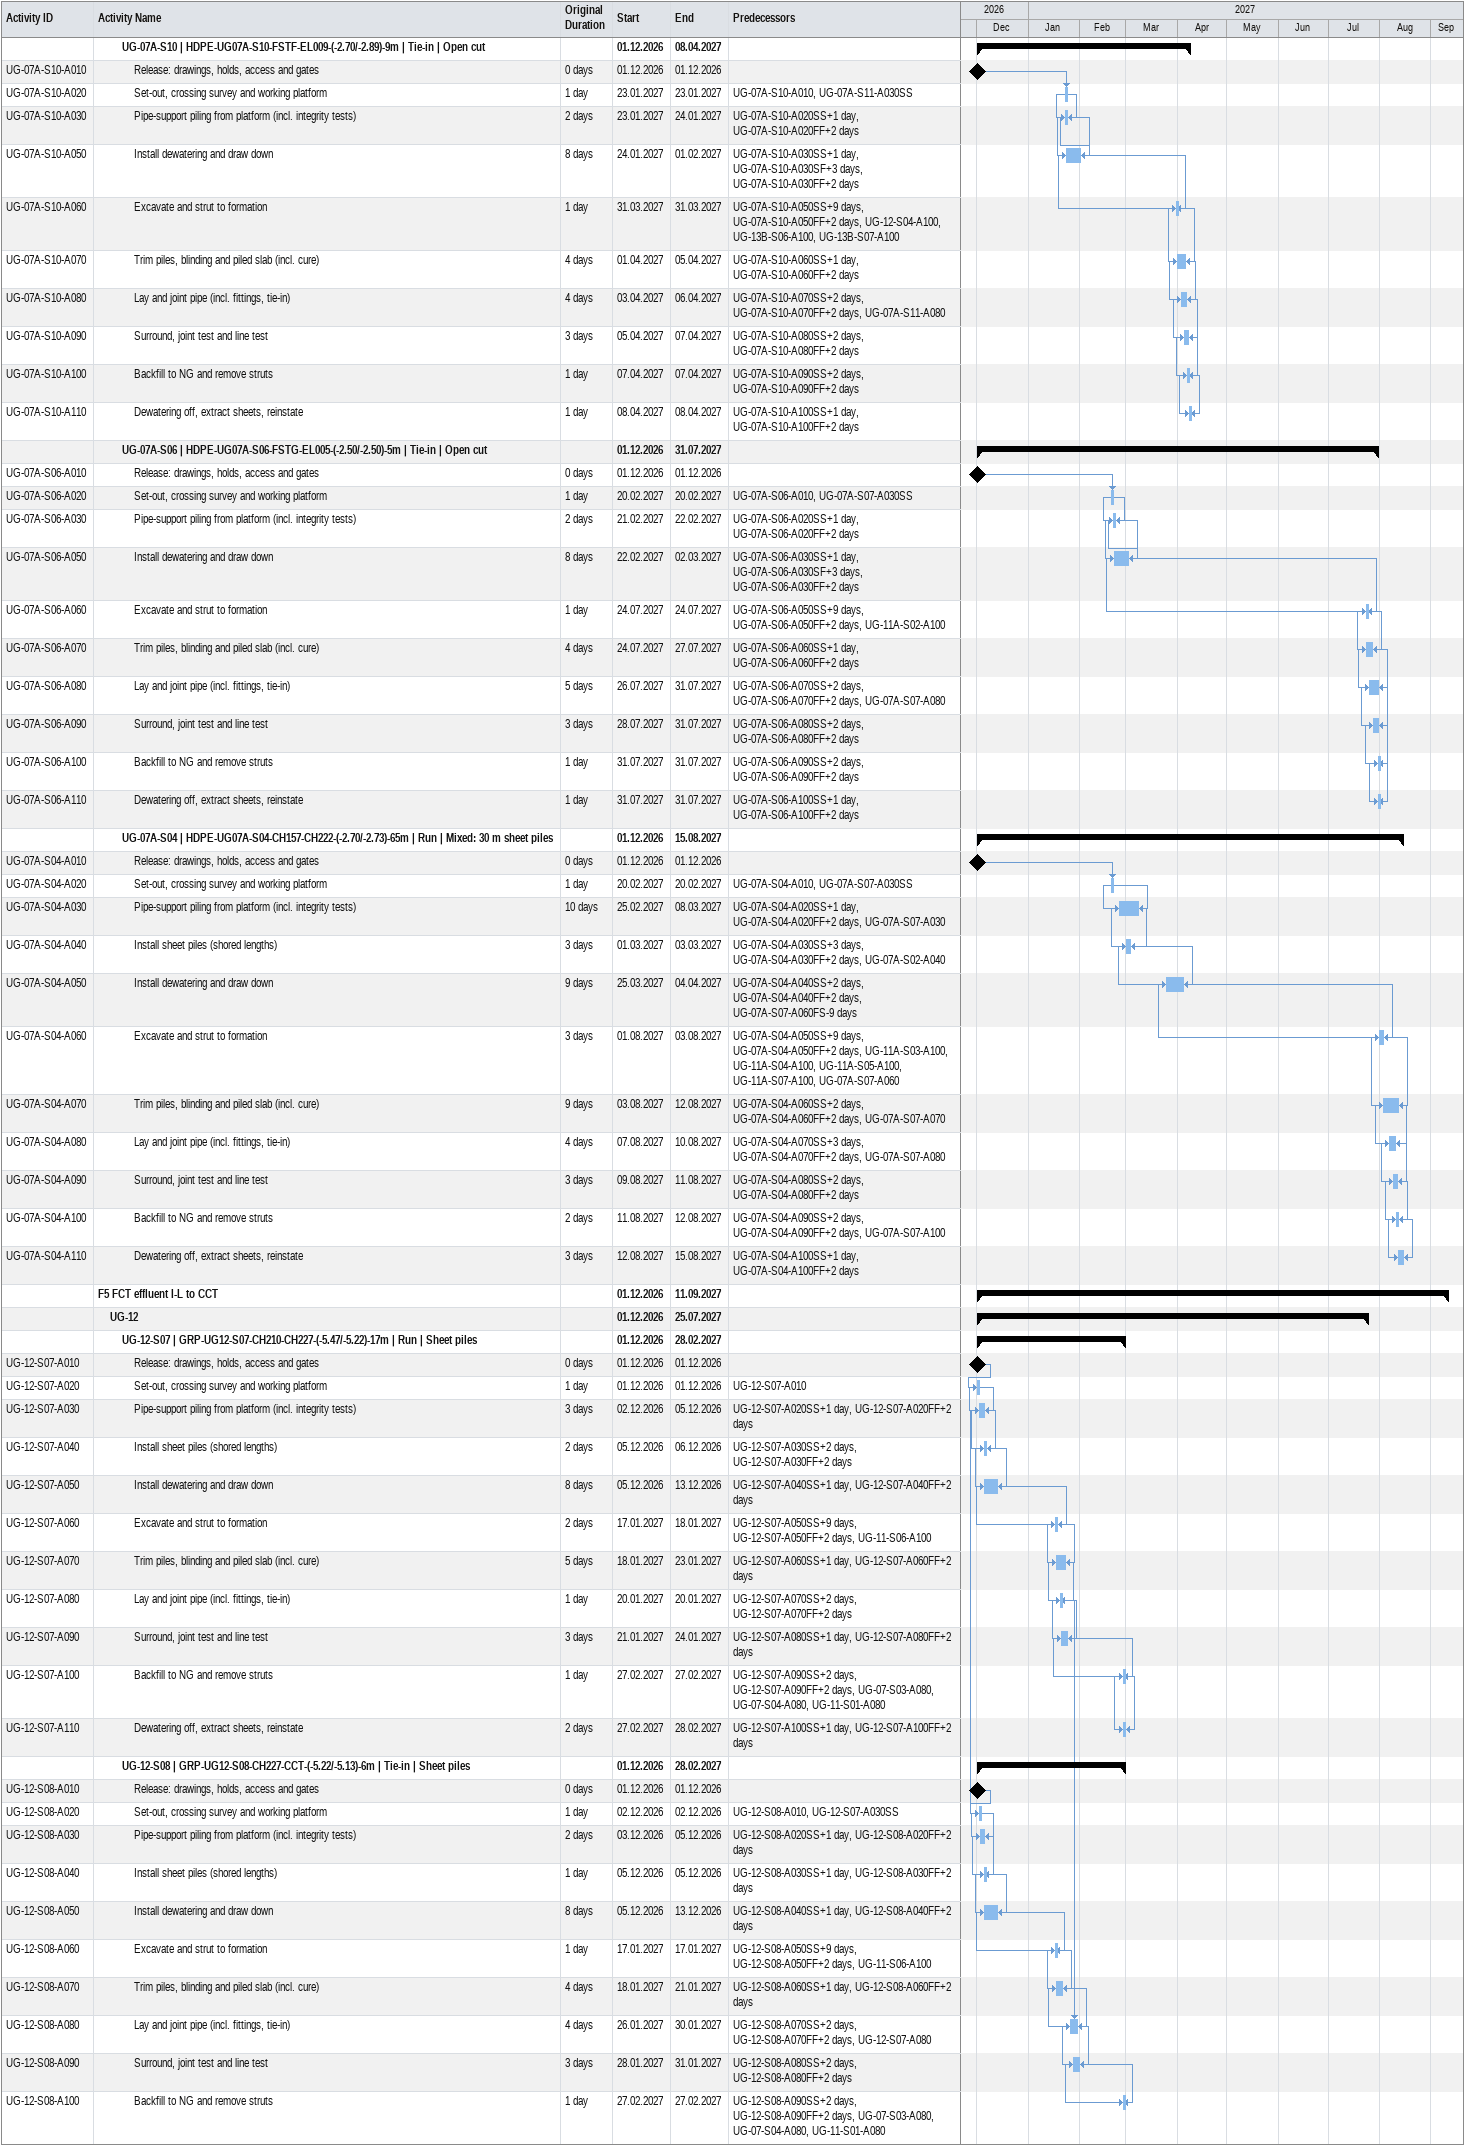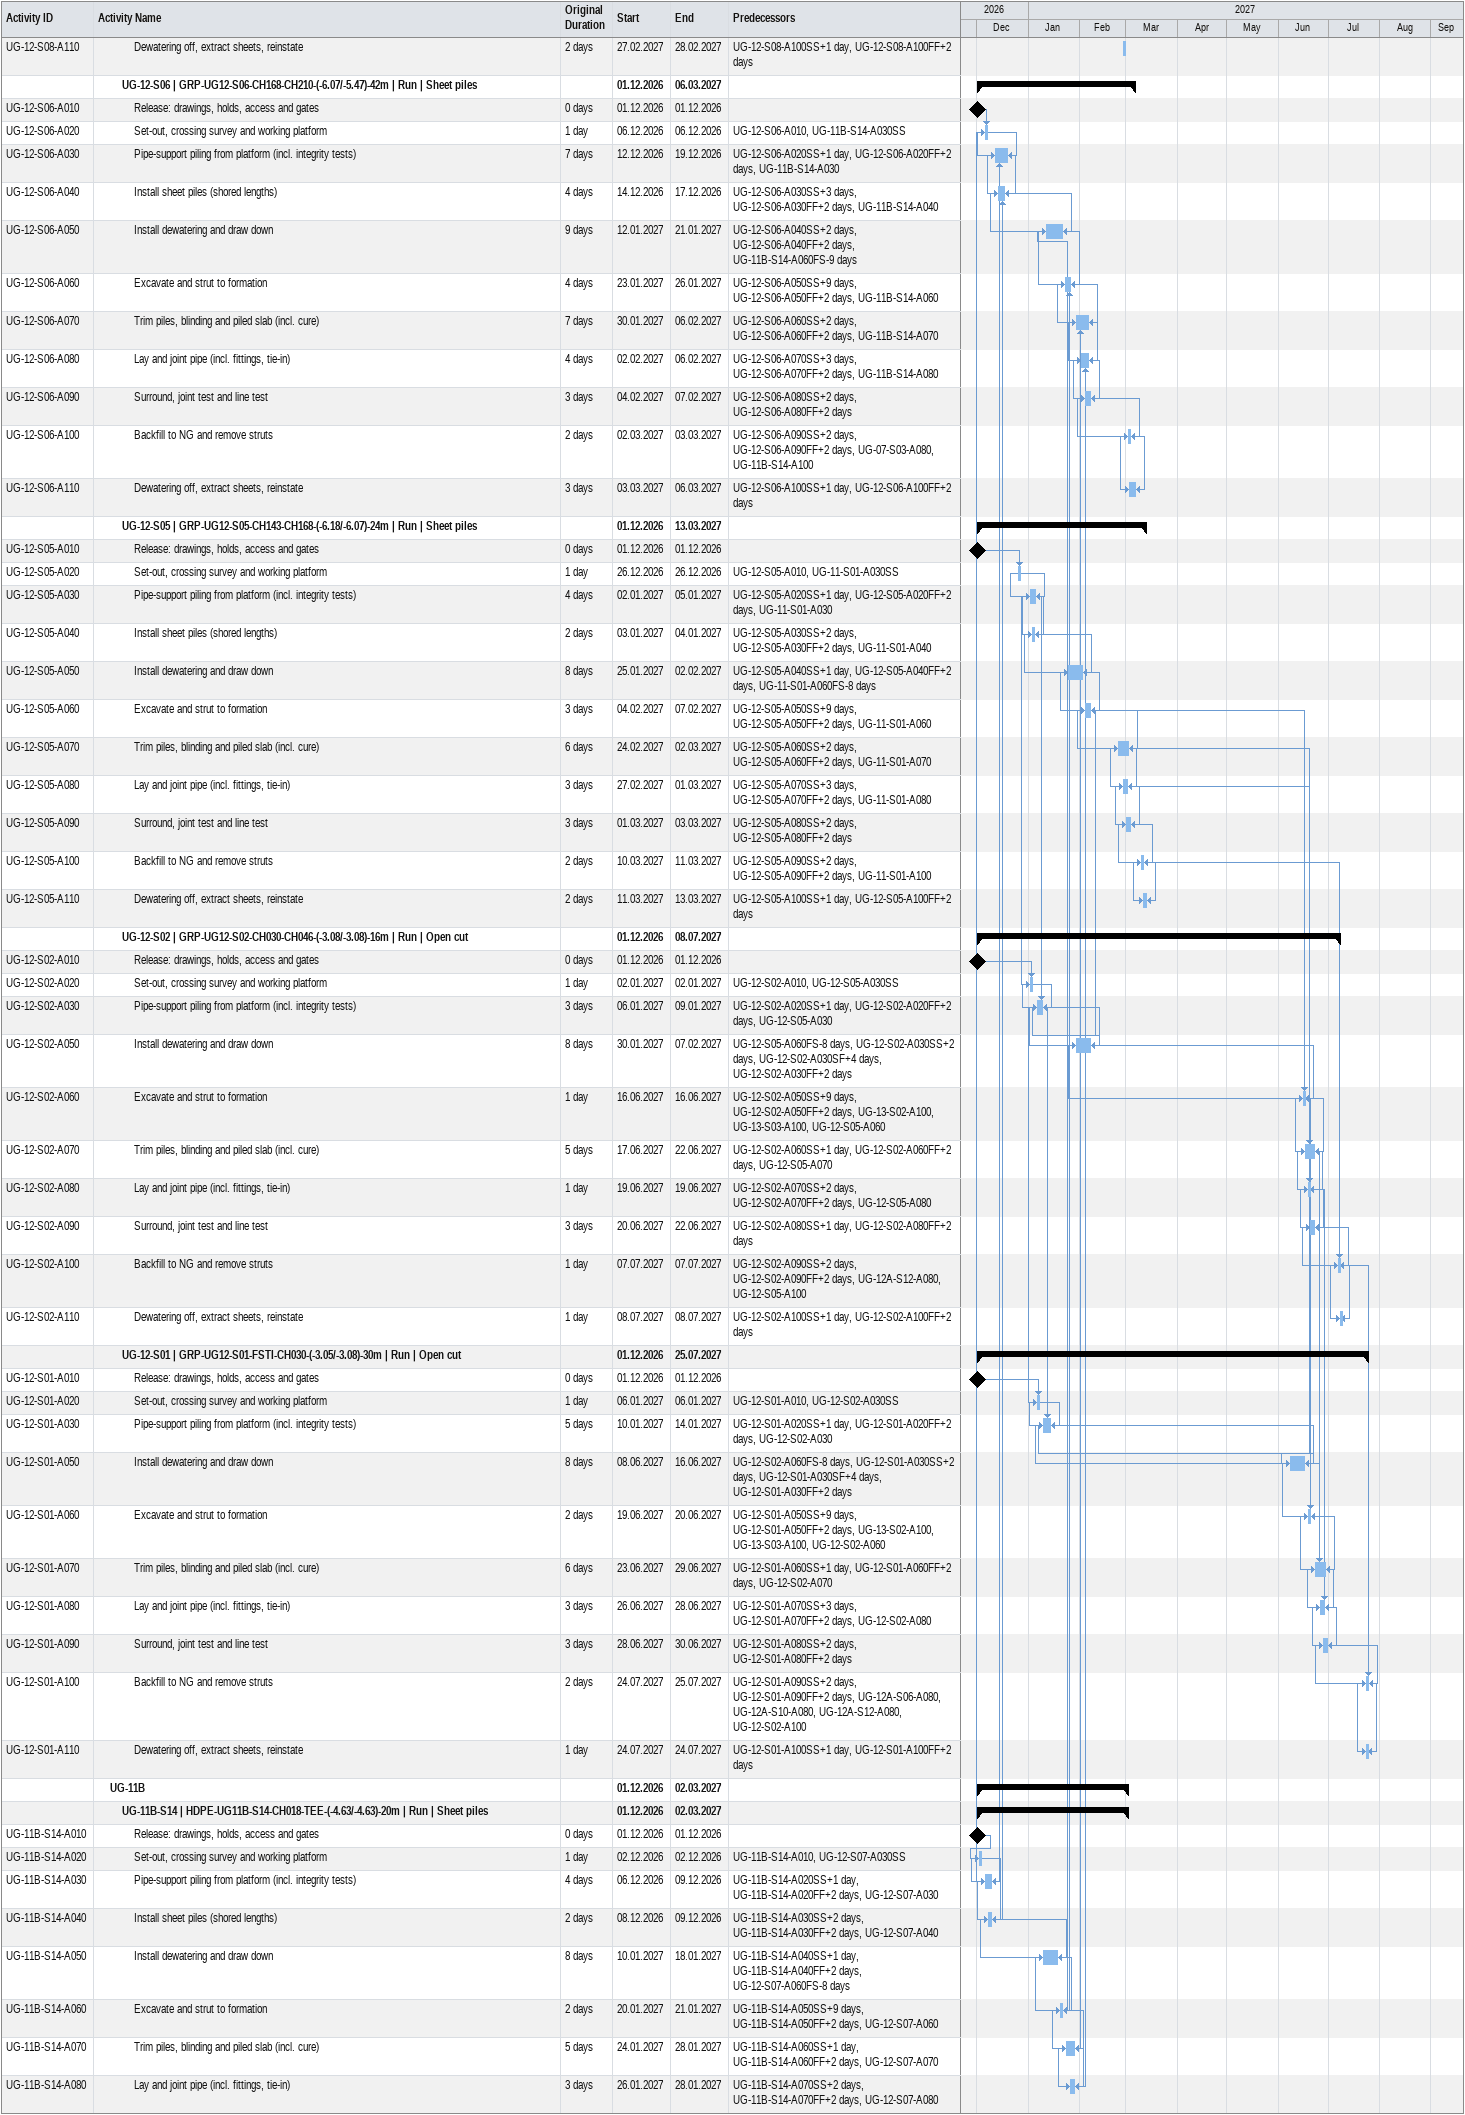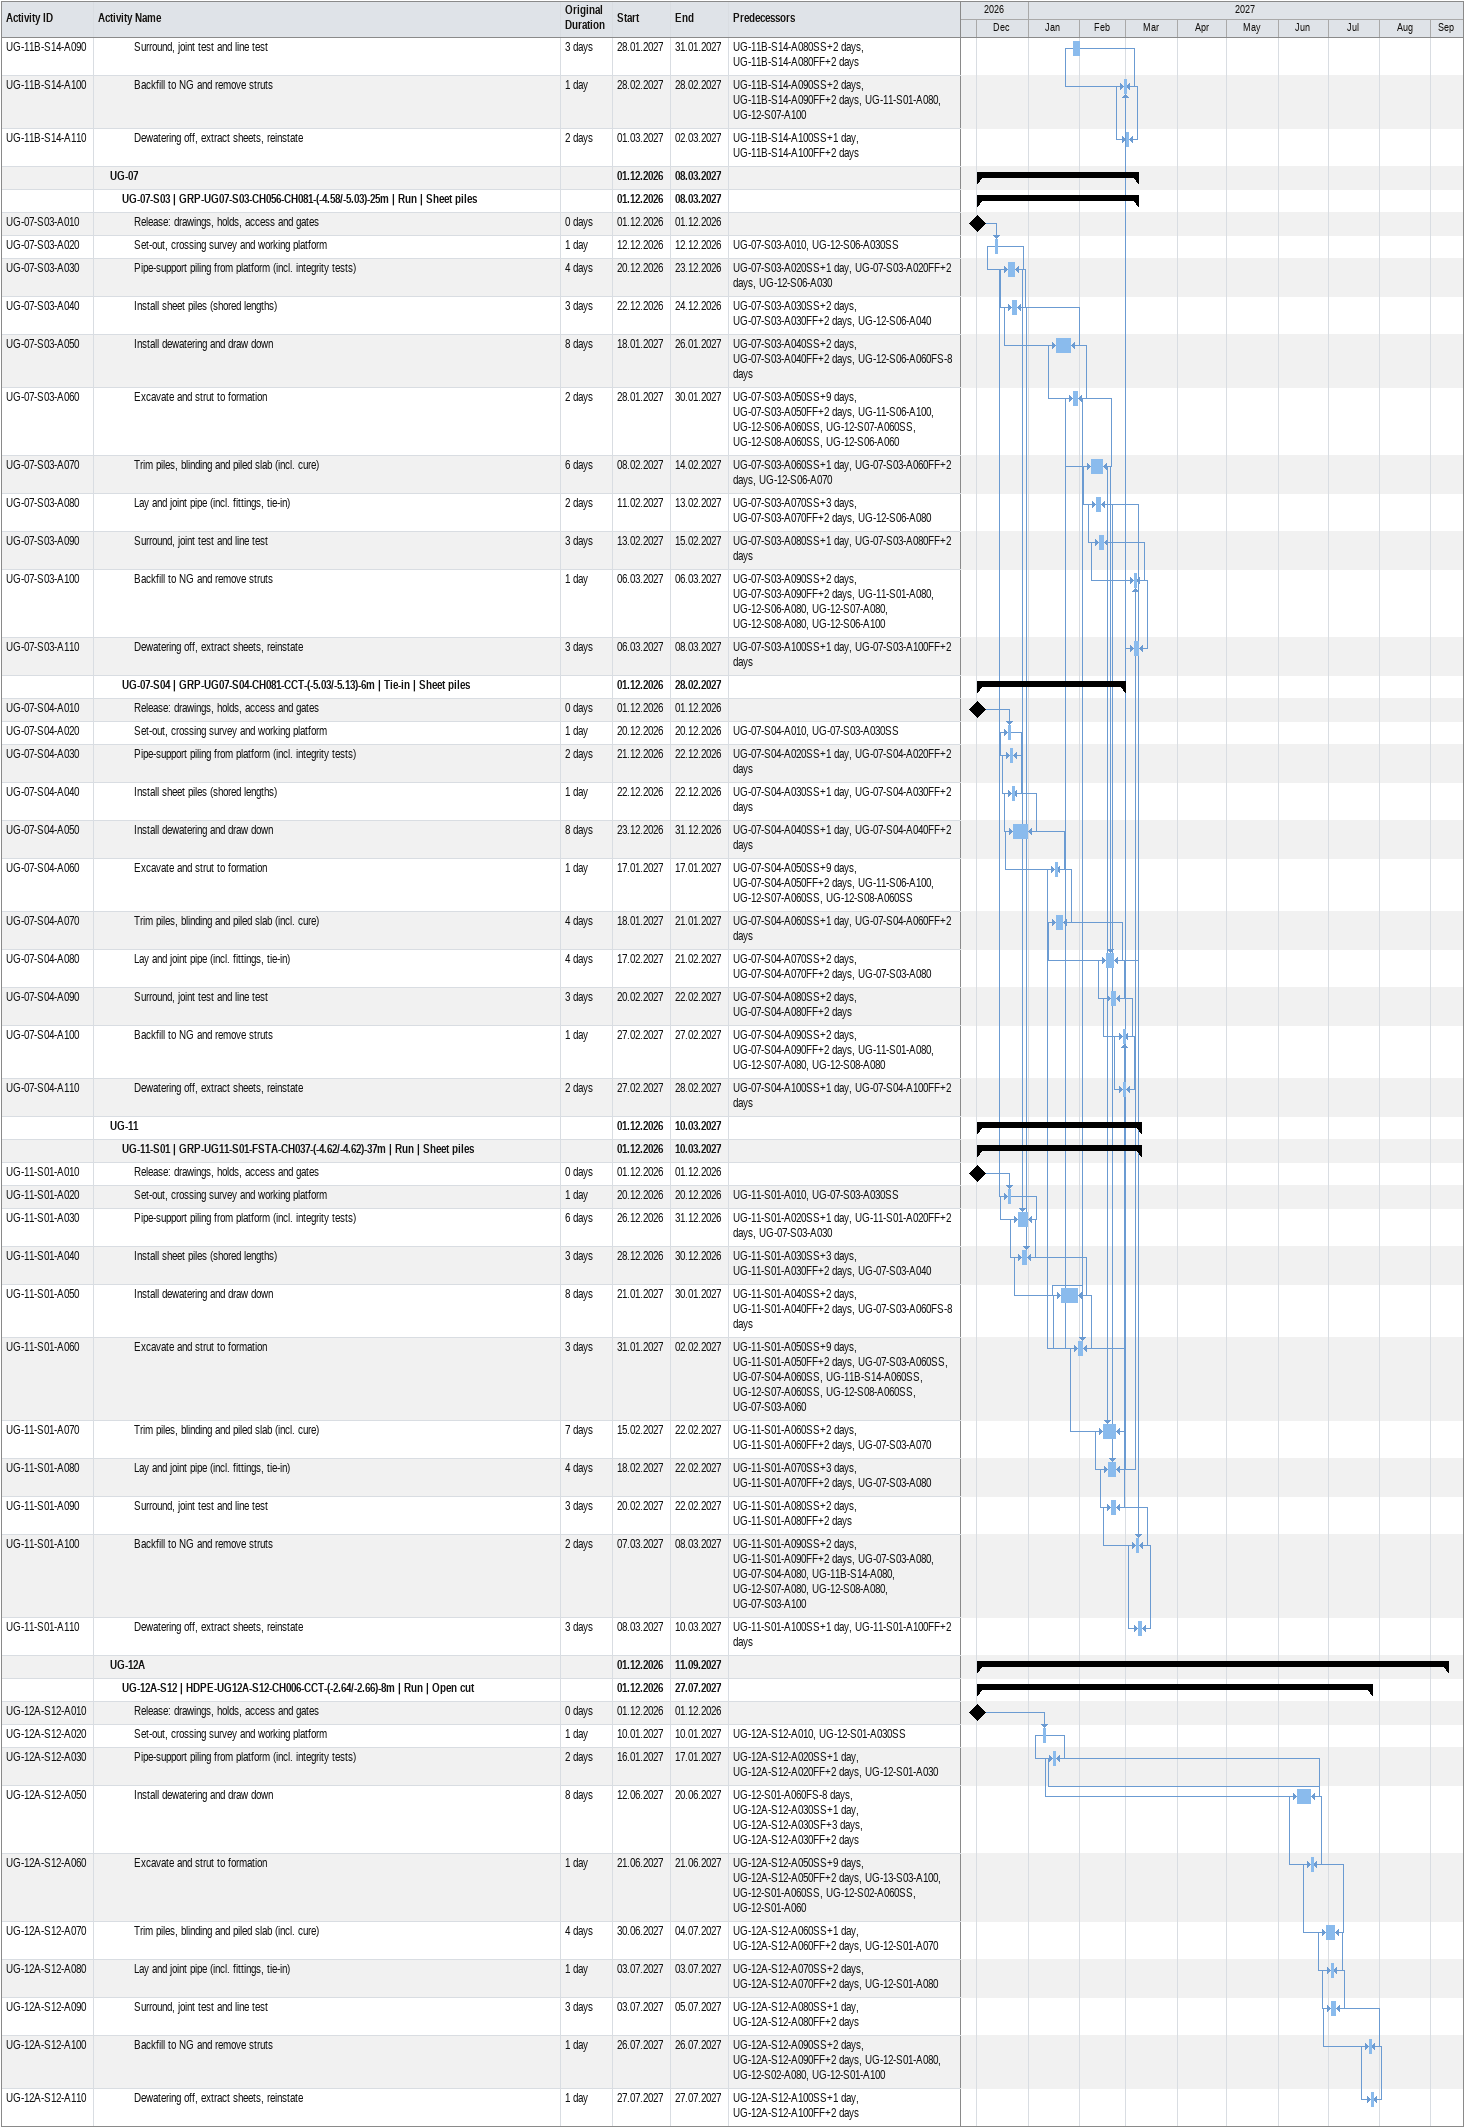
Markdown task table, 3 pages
| ID | Level | Task | Original duration | Start | Finish | Predecessors |
|---|---|---|---|---|---|---|
|  | 3 | **UG-07A-S10 \| HDPE-UG07A-S10-FSTF-EL009-(-2.70/-2.89)-9m \| Tie-in \| Open cut** |  | 2026-12-01 | 2027-04-08 |  |
| UG-07A-S10-A010 | 4 | Release: drawings, holds, access and gates | 0d | 2026-12-01 | 2026-12-01 |  |
| UG-07A-S10-A020 | 4 | Set-out, crossing survey and working platform | 1d | 2027-01-23 | 2027-01-23 | UG-07A-S10-A010, UG-07A-S11-A030SS |
| UG-07A-S10-A030 | 4 | Pipe-support piling from platform (incl. integrity tests) | 2d | 2027-01-23 | 2027-01-24 | UG-07A-S10-A020SS+1d, UG-07A-S10-A020FF+2d |
| UG-07A-S10-A050 | 4 | Install dewatering and draw down | 8d | 2027-01-24 | 2027-02-01 | UG-07A-S10-A030SS+1d, UG-07A-S10-A030SF+3d, UG-07A-S10-A030FF+2d |
| UG-07A-S10-A060 | 4 | Excavate and strut to formation | 1d | 2027-03-31 | 2027-03-31 | UG-07A-S10-A050SS+9d, UG-07A-S10-A050FF+2d, UG-12-S04-A100, UG-13B-S06-A100, UG-13B-S07-A100 |
| UG-07A-S10-A070 | 4 | Trim piles, blinding and piled slab (incl. cure) | 4d | 2027-04-01 | 2027-04-05 | UG-07A-S10-A060SS+1d, UG-07A-S10-A060FF+2d |
| UG-07A-S10-A080 | 4 | Lay and joint pipe (incl. fittings, tie-in) | 4d | 2027-04-03 | 2027-04-06 | UG-07A-S10-A070SS+2d, UG-07A-S10-A070FF+2d, UG-07A-S11-A080 |
| UG-07A-S10-A090 | 4 | Surround, joint test and line test | 3d | 2027-04-05 | 2027-04-07 | UG-07A-S10-A080SS+2d, UG-07A-S10-A080FF+2d |
| UG-07A-S10-A100 | 4 | Backfill to NG and remove struts | 1d | 2027-04-07 | 2027-04-07 | UG-07A-S10-A090SS+2d, UG-07A-S10-A090FF+2d |
| UG-07A-S10-A110 | 4 | Dewatering off, extract sheets, reinstate | 1d | 2027-04-08 | 2027-04-08 | UG-07A-S10-A100SS+1d, UG-07A-S10-A100FF+2d |
|  | 3 | **UG-07A-S06 \| HDPE-UG07A-S06-FSTG-EL005-(-2.50/-2.50)-5m \| Tie-in \| Open cut** |  | 2026-12-01 | 2027-07-31 |  |
| UG-07A-S06-A010 | 4 | Release: drawings, holds, access and gates | 0d | 2026-12-01 | 2026-12-01 |  |
| UG-07A-S06-A020 | 4 | Set-out, crossing survey and working platform | 1d | 2027-02-20 | 2027-02-20 | UG-07A-S06-A010, UG-07A-S07-A030SS |
| UG-07A-S06-A030 | 4 | Pipe-support piling from platform (incl. integrity tests) | 2d | 2027-02-21 | 2027-02-22 | UG-07A-S06-A020SS+1d, UG-07A-S06-A020FF+2d |
| UG-07A-S06-A050 | 4 | Install dewatering and draw down | 8d | 2027-02-22 | 2027-03-02 | UG-07A-S06-A030SS+1d, UG-07A-S06-A030SF+3d, UG-07A-S06-A030FF+2d |
| UG-07A-S06-A060 | 4 | Excavate and strut to formation | 1d | 2027-07-24 | 2027-07-24 | UG-07A-S06-A050SS+9d, UG-07A-S06-A050FF+2d, UG-11A-S02-A100 |
| UG-07A-S06-A070 | 4 | Trim piles, blinding and piled slab (incl. cure) | 4d | 2027-07-24 | 2027-07-27 | UG-07A-S06-A060SS+1d, UG-07A-S06-A060FF+2d |
| UG-07A-S06-A080 | 4 | Lay and joint pipe (incl. fittings, tie-in) | 5d | 2027-07-26 | 2027-07-31 | UG-07A-S06-A070SS+2d, UG-07A-S06-A070FF+2d, UG-07A-S07-A080 |
| UG-07A-S06-A090 | 4 | Surround, joint test and line test | 3d | 2027-07-28 | 2027-07-31 | UG-07A-S06-A080SS+2d, UG-07A-S06-A080FF+2d |
| UG-07A-S06-A100 | 4 | Backfill to NG and remove struts | 1d | 2027-07-31 | 2027-07-31 | UG-07A-S06-A090SS+2d, UG-07A-S06-A090FF+2d |
| UG-07A-S06-A110 | 4 | Dewatering off, extract sheets, reinstate | 1d | 2027-07-31 | 2027-07-31 | UG-07A-S06-A100SS+1d, UG-07A-S06-A100FF+2d |
|  | 3 | **UG-07A-S04 \| HDPE-UG07A-S04-CH157-CH222-(-2.70/-2.73)-65m \| Run \| Mixed: 30 m sheet piles** |  | 2026-12-01 | 2027-08-15 |  |
| UG-07A-S04-A010 | 4 | Release: drawings, holds, access and gates | 0d | 2026-12-01 | 2026-12-01 |  |
| UG-07A-S04-A020 | 4 | Set-out, crossing survey and working platform | 1d | 2027-02-20 | 2027-02-20 | UG-07A-S04-A010, UG-07A-S07-A030SS |
| UG-07A-S04-A030 | 4 | Pipe-support piling from platform (incl. integrity tests) | 10d | 2027-02-25 | 2027-03-08 | UG-07A-S04-A020SS+1d, UG-07A-S04-A020FF+2d, UG-07A-S07-A030 |
| UG-07A-S04-A040 | 4 | Install sheet piles (shored lengths) | 3d | 2027-03-01 | 2027-03-03 | UG-07A-S04-A030SS+3d, UG-07A-S04-A030FF+2d, UG-07A-S02-A040 |
| UG-07A-S04-A050 | 4 | Install dewatering and draw down | 9d | 2027-03-25 | 2027-04-04 | UG-07A-S04-A040SS+2d, UG-07A-S04-A040FF+2d, UG-07A-S07-A060FS-9d |
| UG-07A-S04-A060 | 4 | Excavate and strut to formation | 3d | 2027-08-01 | 2027-08-03 | UG-07A-S04-A050SS+9d, UG-07A-S04-A050FF+2d, UG-11A-S03-A100, UG-11A-S04-A100, UG-11A-S05-A100, UG-11A-S07-A100, UG-07A-S07-A060 |
| UG-07A-S04-A070 | 4 | Trim piles, blinding and piled slab (incl. cure) | 9d | 2027-08-03 | 2027-08-12 | UG-07A-S04-A060SS+2d, UG-07A-S04-A060FF+2d, UG-07A-S07-A070 |
| UG-07A-S04-A080 | 4 | Lay and joint pipe (incl. fittings, tie-in) | 4d | 2027-08-07 | 2027-08-10 | UG-07A-S04-A070SS+3d, UG-07A-S04-A070FF+2d, UG-07A-S07-A080 |
| UG-07A-S04-A090 | 4 | Surround, joint test and line test | 3d | 2027-08-09 | 2027-08-11 | UG-07A-S04-A080SS+2d, UG-07A-S04-A080FF+2d |
| UG-07A-S04-A100 | 4 | Backfill to NG and remove struts | 2d | 2027-08-11 | 2027-08-12 | UG-07A-S04-A090SS+2d, UG-07A-S04-A090FF+2d, UG-07A-S07-A100 |
| UG-07A-S04-A110 | 4 | Dewatering off, extract sheets, reinstate | 3d | 2027-08-12 | 2027-08-15 | UG-07A-S04-A100SS+1d, UG-07A-S04-A100FF+2d |
|  | 1 | **F5 FCT effluent I-L to CCT** |  | 2026-12-01 | 2027-09-11 |  |
|  | 2 | **UG-12** |  | 2026-12-01 | 2027-07-25 |  |
|  | 3 | **UG-12-S07 \| GRP-UG12-S07-CH210-CH227-(-5.47/-5.22)-17m \| Run \| Sheet piles** |  | 2026-12-01 | 2027-02-28 |  |
| UG-12-S07-A010 | 4 | Release: drawings, holds, access and gates | 0d | 2026-12-01 | 2026-12-01 |  |
| UG-12-S07-A020 | 4 | Set-out, crossing survey and working platform | 1d | 2026-12-01 | 2026-12-01 | UG-12-S07-A010 |
| UG-12-S07-A030 | 4 | Pipe-support piling from platform (incl. integrity tests) | 3d | 2026-12-02 | 2026-12-05 | UG-12-S07-A020SS+1d, UG-12-S07-A020FF+2d |
| UG-12-S07-A040 | 4 | Install sheet piles (shored lengths) | 2d | 2026-12-05 | 2026-12-06 | UG-12-S07-A030SS+2d, UG-12-S07-A030FF+2d |
| UG-12-S07-A050 | 4 | Install dewatering and draw down | 8d | 2026-12-05 | 2026-12-13 | UG-12-S07-A040SS+1d, UG-12-S07-A040FF+2d |
| UG-12-S07-A060 | 4 | Excavate and strut to formation | 2d | 2027-01-17 | 2027-01-18 | UG-12-S07-A050SS+9d, UG-12-S07-A050FF+2d, UG-11-S06-A100 |
| UG-12-S07-A070 | 4 | Trim piles, blinding and piled slab (incl. cure) | 5d | 2027-01-18 | 2027-01-23 | UG-12-S07-A060SS+1d, UG-12-S07-A060FF+2d |
| UG-12-S07-A080 | 4 | Lay and joint pipe (incl. fittings, tie-in) | 1d | 2027-01-20 | 2027-01-20 | UG-12-S07-A070SS+2d, UG-12-S07-A070FF+2d |
| UG-12-S07-A090 | 4 | Surround, joint test and line test | 3d | 2027-01-21 | 2027-01-24 | UG-12-S07-A080SS+1d, UG-12-S07-A080FF+2d |
| UG-12-S07-A100 | 4 | Backfill to NG and remove struts | 1d | 2027-02-27 | 2027-02-27 | UG-12-S07-A090SS+2d, UG-12-S07-A090FF+2d, UG-07-S03-A080, UG-07-S04-A080, UG-11-S01-A080 |
| UG-12-S07-A110 | 4 | Dewatering off, extract sheets, reinstate | 2d | 2027-02-27 | 2027-02-28 | UG-12-S07-A100SS+1d, UG-12-S07-A100FF+2d |
|  | 3 | **UG-12-S08 \| GRP-UG12-S08-CH227-CCT-(-5.22/-5.13)-6m \| Tie-in \| Sheet piles** |  | 2026-12-01 | 2027-02-28 |  |
| UG-12-S08-A010 | 4 | Release: drawings, holds, access and gates | 0d | 2026-12-01 | 2026-12-01 |  |
| UG-12-S08-A020 | 4 | Set-out, crossing survey and working platform | 1d | 2026-12-02 | 2026-12-02 | UG-12-S08-A010, UG-12-S07-A030SS |
| UG-12-S08-A030 | 4 | Pipe-support piling from platform (incl. integrity tests) | 2d | 2026-12-03 | 2026-12-05 | UG-12-S08-A020SS+1d, UG-12-S08-A020FF+2d |
| UG-12-S08-A040 | 4 | Install sheet piles (shored lengths) | 1d | 2026-12-05 | 2026-12-05 | UG-12-S08-A030SS+1d, UG-12-S08-A030FF+2d |
| UG-12-S08-A050 | 4 | Install dewatering and draw down | 8d | 2026-12-05 | 2026-12-13 | UG-12-S08-A040SS+1d, UG-12-S08-A040FF+2d |
| UG-12-S08-A060 | 4 | Excavate and strut to formation | 1d | 2027-01-17 | 2027-01-17 | UG-12-S08-A050SS+9d, UG-12-S08-A050FF+2d, UG-11-S06-A100 |
| UG-12-S08-A070 | 4 | Trim piles, blinding and piled slab (incl. cure) | 4d | 2027-01-18 | 2027-01-21 | UG-12-S08-A060SS+1d, UG-12-S08-A060FF+2d |
| UG-12-S08-A080 | 4 | Lay and joint pipe (incl. fittings, tie-in) | 4d | 2027-01-26 | 2027-01-30 | UG-12-S08-A070SS+2d, UG-12-S08-A070FF+2d, UG-12-S07-A080 |
| UG-12-S08-A090 | 4 | Surround, joint test and line test | 3d | 2027-01-28 | 2027-01-31 | UG-12-S08-A080SS+2d, UG-12-S08-A080FF+2d |
| UG-12-S08-A100 | 4 | Backfill to NG and remove struts | 1d | 2027-02-27 | 2027-02-27 | UG-12-S08-A090SS+2d, UG-12-S08-A090FF+2d, UG-07-S03-A080, UG-07-S04-A080, UG-11-S01-A080 |
| UG-12-S08-A110 | 4 | Dewatering off, extract sheets, reinstate | 2d | 2027-02-27 | 2027-02-28 | UG-12-S08-A100SS+1d, UG-12-S08-A100FF+2d |
|  | 3 | **UG-12-S06 \| GRP-UG12-S06-CH168-CH210-(-6.07/-5.47)-42m \| Run \| Sheet piles** |  | 2026-12-01 | 2027-03-06 |  |
| UG-12-S06-A010 | 4 | Release: drawings, holds, access and gates | 0d | 2026-12-01 | 2026-12-01 |  |
| UG-12-S06-A020 | 4 | Set-out, crossing survey and working platform | 1d | 2026-12-06 | 2026-12-06 | UG-12-S06-A010, UG-11B-S14-A030SS |
| UG-12-S06-A030 | 4 | Pipe-support piling from platform (incl. integrity tests) | 7d | 2026-12-12 | 2026-12-19 | UG-12-S06-A020SS+1d, UG-12-S06-A020FF+2d, UG-11B-S14-A030 |
| UG-12-S06-A040 | 4 | Install sheet piles (shored lengths) | 4d | 2026-12-14 | 2026-12-17 | UG-12-S06-A030SS+3d, UG-12-S06-A030FF+2d, UG-11B-S14-A040 |
| UG-12-S06-A050 | 4 | Install dewatering and draw down | 9d | 2027-01-12 | 2027-01-21 | UG-12-S06-A040SS+2d, UG-12-S06-A040FF+2d, UG-11B-S14-A060FS-9d |
| UG-12-S06-A060 | 4 | Excavate and strut to formation | 4d | 2027-01-23 | 2027-01-26 | UG-12-S06-A050SS+9d, UG-12-S06-A050FF+2d, UG-11B-S14-A060 |
| UG-12-S06-A070 | 4 | Trim piles, blinding and piled slab (incl. cure) | 7d | 2027-01-30 | 2027-02-06 | UG-12-S06-A060SS+2d, UG-12-S06-A060FF+2d, UG-11B-S14-A070 |
| UG-12-S06-A080 | 4 | Lay and joint pipe (incl. fittings, tie-in) | 4d | 2027-02-02 | 2027-02-06 | UG-12-S06-A070SS+3d, UG-12-S06-A070FF+2d, UG-11B-S14-A080 |
| UG-12-S06-A090 | 4 | Surround, joint test and line test | 3d | 2027-02-04 | 2027-02-07 | UG-12-S06-A080SS+2d, UG-12-S06-A080FF+2d |
| UG-12-S06-A100 | 4 | Backfill to NG and remove struts | 2d | 2027-03-02 | 2027-03-03 | UG-12-S06-A090SS+2d, UG-12-S06-A090FF+2d, UG-07-S03-A080, UG-11B-S14-A100 |
| UG-12-S06-A110 | 4 | Dewatering off, extract sheets, reinstate | 3d | 2027-03-03 | 2027-03-06 | UG-12-S06-A100SS+1d, UG-12-S06-A100FF+2d |
|  | 3 | **UG-12-S05 \| GRP-UG12-S05-CH143-CH168-(-6.18/-6.07)-24m \| Run \| Sheet piles** |  | 2026-12-01 | 2027-03-13 |  |
| UG-12-S05-A010 | 4 | Release: drawings, holds, access and gates | 0d | 2026-12-01 | 2026-12-01 |  |
| UG-12-S05-A020 | 4 | Set-out, crossing survey and working platform | 1d | 2026-12-26 | 2026-12-26 | UG-12-S05-A010, UG-11-S01-A030SS |
| UG-12-S05-A030 | 4 | Pipe-support piling from platform (incl. integrity tests) | 4d | 2027-01-02 | 2027-01-05 | UG-12-S05-A020SS+1d, UG-12-S05-A020FF+2d, UG-11-S01-A030 |
| UG-12-S05-A040 | 4 | Install sheet piles (shored lengths) | 2d | 2027-01-03 | 2027-01-04 | UG-12-S05-A030SS+2d, UG-12-S05-A030FF+2d, UG-11-S01-A040 |
| UG-12-S05-A050 | 4 | Install dewatering and draw down | 8d | 2027-01-25 | 2027-02-02 | UG-12-S05-A040SS+1d, UG-12-S05-A040FF+2d, UG-11-S01-A060FS-8d |
| UG-12-S05-A060 | 4 | Excavate and strut to formation | 3d | 2027-02-04 | 2027-02-07 | UG-12-S05-A050SS+9d, UG-12-S05-A050FF+2d, UG-11-S01-A060 |
| UG-12-S05-A070 | 4 | Trim piles, blinding and piled slab (incl. cure) | 6d | 2027-02-24 | 2027-03-02 | UG-12-S05-A060SS+2d, UG-12-S05-A060FF+2d, UG-11-S01-A070 |
| UG-12-S05-A080 | 4 | Lay and joint pipe (incl. fittings, tie-in) | 3d | 2027-02-27 | 2027-03-01 | UG-12-S05-A070SS+3d, UG-12-S05-A070FF+2d, UG-11-S01-A080 |
| UG-12-S05-A090 | 4 | Surround, joint test and line test | 3d | 2027-03-01 | 2027-03-03 | UG-12-S05-A080SS+2d, UG-12-S05-A080FF+2d |
| UG-12-S05-A100 | 4 | Backfill to NG and remove struts | 2d | 2027-03-10 | 2027-03-11 | UG-12-S05-A090SS+2d, UG-12-S05-A090FF+2d, UG-11-S01-A100 |
| UG-12-S05-A110 | 4 | Dewatering off, extract sheets, reinstate | 2d | 2027-03-11 | 2027-03-13 | UG-12-S05-A100SS+1d, UG-12-S05-A100FF+2d |
|  | 3 | **UG-12-S02 \| GRP-UG12-S02-CH030-CH046-(-3.08/-3.08)-16m \| Run \| Open cut** |  | 2026-12-01 | 2027-07-08 |  |
| UG-12-S02-A010 | 4 | Release: drawings, holds, access and gates | 0d | 2026-12-01 | 2026-12-01 |  |
| UG-12-S02-A020 | 4 | Set-out, crossing survey and working platform | 1d | 2027-01-02 | 2027-01-02 | UG-12-S02-A010, UG-12-S05-A030SS |
| UG-12-S02-A030 | 4 | Pipe-support piling from platform (incl. integrity tests) | 3d | 2027-01-06 | 2027-01-09 | UG-12-S02-A020SS+1d, UG-12-S02-A020FF+2d, UG-12-S05-A030 |
| UG-12-S02-A050 | 4 | Install dewatering and draw down | 8d | 2027-01-30 | 2027-02-07 | UG-12-S05-A060FS-8d, UG-12-S02-A030SS+2d, UG-12-S02-A030SF+4d, UG-12-S02-A030FF+2d |
| UG-12-S02-A060 | 4 | Excavate and strut to formation | 1d | 2027-06-16 | 2027-06-16 | UG-12-S02-A050SS+9d, UG-12-S02-A050FF+2d, UG-13-S02-A100, UG-13-S03-A100, UG-12-S05-A060 |
| UG-12-S02-A070 | 4 | Trim piles, blinding and piled slab (incl. cure) | 5d | 2027-06-17 | 2027-06-22 | UG-12-S02-A060SS+1d, UG-12-S02-A060FF+2d, UG-12-S05-A070 |
| UG-12-S02-A080 | 4 | Lay and joint pipe (incl. fittings, tie-in) | 1d | 2027-06-19 | 2027-06-19 | UG-12-S02-A070SS+2d, UG-12-S02-A070FF+2d, UG-12-S05-A080 |
| UG-12-S02-A090 | 4 | Surround, joint test and line test | 3d | 2027-06-20 | 2027-06-22 | UG-12-S02-A080SS+1d, UG-12-S02-A080FF+2d |
| UG-12-S02-A100 | 4 | Backfill to NG and remove struts | 1d | 2027-07-07 | 2027-07-07 | UG-12-S02-A090SS+2d, UG-12-S02-A090FF+2d, UG-12A-S12-A080, UG-12-S05-A100 |
| UG-12-S02-A110 | 4 | Dewatering off, extract sheets, reinstate | 1d | 2027-07-08 | 2027-07-08 | UG-12-S02-A100SS+1d, UG-12-S02-A100FF+2d |
|  | 3 | **UG-12-S01 \| GRP-UG12-S01-FSTI-CH030-(-3.05/-3.08)-30m \| Run \| Open cut** |  | 2026-12-01 | 2027-07-25 |  |
| UG-12-S01-A010 | 4 | Release: drawings, holds, access and gates | 0d | 2026-12-01 | 2026-12-01 |  |
| UG-12-S01-A020 | 4 | Set-out, crossing survey and working platform | 1d | 2027-01-06 | 2027-01-06 | UG-12-S01-A010, UG-12-S02-A030SS |
| UG-12-S01-A030 | 4 | Pipe-support piling from platform (incl. integrity tests) | 5d | 2027-01-10 | 2027-01-14 | UG-12-S01-A020SS+1d, UG-12-S01-A020FF+2d, UG-12-S02-A030 |
| UG-12-S01-A050 | 4 | Install dewatering and draw down | 8d | 2027-06-08 | 2027-06-16 | UG-12-S02-A060FS-8d, UG-12-S01-A030SS+2d, UG-12-S01-A030SF+4d, UG-12-S01-A030FF+2d |
| UG-12-S01-A060 | 4 | Excavate and strut to formation | 2d | 2027-06-19 | 2027-06-20 | UG-12-S01-A050SS+9d, UG-12-S01-A050FF+2d, UG-13-S02-A100, UG-13-S03-A100, UG-12-S02-A060 |
| UG-12-S01-A070 | 4 | Trim piles, blinding and piled slab (incl. cure) | 6d | 2027-06-23 | 2027-06-29 | UG-12-S01-A060SS+1d, UG-12-S01-A060FF+2d, UG-12-S02-A070 |
| UG-12-S01-A080 | 4 | Lay and joint pipe (incl. fittings, tie-in) | 3d | 2027-06-26 | 2027-06-28 | UG-12-S01-A070SS+3d, UG-12-S01-A070FF+2d, UG-12-S02-A080 |
| UG-12-S01-A090 | 4 | Surround, joint test and line test | 3d | 2027-06-28 | 2027-06-30 | UG-12-S01-A080SS+2d, UG-12-S01-A080FF+2d |
| UG-12-S01-A100 | 4 | Backfill to NG and remove struts | 2d | 2027-07-24 | 2027-07-25 | UG-12-S01-A090SS+2d, UG-12-S01-A090FF+2d, UG-12A-S06-A080, UG-12A-S10-A080, UG-12A-S12-A080, UG-12-S02-A100 |
| UG-12-S01-A110 | 4 | Dewatering off, extract sheets, reinstate | 1d | 2027-07-24 | 2027-07-24 | UG-12-S01-A100SS+1d, UG-12-S01-A100FF+2d |
|  | 2 | **UG-11B** |  | 2026-12-01 | 2027-03-02 |  |
|  | 3 | **UG-11B-S14 \| HDPE-UG11B-S14-CH018-TEE-(-4.63/-4.63)-20m \| Run \| Sheet piles** |  | 2026-12-01 | 2027-03-02 |  |
| UG-11B-S14-A010 | 4 | Release: drawings, holds, access and gates | 0d | 2026-12-01 | 2026-12-01 |  |
| UG-11B-S14-A020 | 4 | Set-out, crossing survey and working platform | 1d | 2026-12-02 | 2026-12-02 | UG-11B-S14-A010, UG-12-S07-A030SS |
| UG-11B-S14-A030 | 4 | Pipe-support piling from platform (incl. integrity tests) | 4d | 2026-12-06 | 2026-12-09 | UG-11B-S14-A020SS+1d, UG-11B-S14-A020FF+2d, UG-12-S07-A030 |
| UG-11B-S14-A040 | 4 | Install sheet piles (shored lengths) | 2d | 2026-12-08 | 2026-12-09 | UG-11B-S14-A030SS+2d, UG-11B-S14-A030FF+2d, UG-12-S07-A040 |
| UG-11B-S14-A050 | 4 | Install dewatering and draw down | 8d | 2027-01-10 | 2027-01-18 | UG-11B-S14-A040SS+1d, UG-11B-S14-A040FF+2d, UG-12-S07-A060FS-8d |
| UG-11B-S14-A060 | 4 | Excavate and strut to formation | 2d | 2027-01-20 | 2027-01-21 | UG-11B-S14-A050SS+9d, UG-11B-S14-A050FF+2d, UG-12-S07-A060 |
| UG-11B-S14-A070 | 4 | Trim piles, blinding and piled slab (incl. cure) | 5d | 2027-01-24 | 2027-01-28 | UG-11B-S14-A060SS+1d, UG-11B-S14-A060FF+2d, UG-12-S07-A070 |
| UG-11B-S14-A080 | 4 | Lay and joint pipe (incl. fittings, tie-in) | 3d | 2027-01-26 | 2027-01-28 | UG-11B-S14-A070SS+2d, UG-11B-S14-A070FF+2d, UG-12-S07-A080 |
| UG-11B-S14-A090 | 4 | Surround, joint test and line test | 3d | 2027-01-28 | 2027-01-31 | UG-11B-S14-A080SS+2d, UG-11B-S14-A080FF+2d |
| UG-11B-S14-A100 | 4 | Backfill to NG and remove struts | 1d | 2027-02-28 | 2027-02-28 | UG-11B-S14-A090SS+2d, UG-11B-S14-A090FF+2d, UG-11-S01-A080, UG-12-S07-A100 |
| UG-11B-S14-A110 | 4 | Dewatering off, extract sheets, reinstate | 2d | 2027-03-01 | 2027-03-02 | UG-11B-S14-A100SS+1d, UG-11B-S14-A100FF+2d |
|  | 2 | **UG-07** |  | 2026-12-01 | 2027-03-08 |  |
|  | 3 | **UG-07-S03 \| GRP-UG07-S03-CH056-CH081-(-4.58/-5.03)-25m \| Run \| Sheet piles** |  | 2026-12-01 | 2027-03-08 |  |
| UG-07-S03-A010 | 4 | Release: drawings, holds, access and gates | 0d | 2026-12-01 | 2026-12-01 |  |
| UG-07-S03-A020 | 4 | Set-out, crossing survey and working platform | 1d | 2026-12-12 | 2026-12-12 | UG-07-S03-A010, UG-12-S06-A030SS |
| UG-07-S03-A030 | 4 | Pipe-support piling from platform (incl. integrity tests) | 4d | 2026-12-20 | 2026-12-23 | UG-07-S03-A020SS+1d, UG-07-S03-A020FF+2d, UG-12-S06-A030 |
| UG-07-S03-A040 | 4 | Install sheet piles (shored lengths) | 3d | 2026-12-22 | 2026-12-24 | UG-07-S03-A030SS+2d, UG-07-S03-A030FF+2d, UG-12-S06-A040 |
| UG-07-S03-A050 | 4 | Install dewatering and draw down | 8d | 2027-01-18 | 2027-01-26 | UG-07-S03-A040SS+2d, UG-07-S03-A040FF+2d, UG-12-S06-A060FS-8d |
| UG-07-S03-A060 | 4 | Excavate and strut to formation | 2d | 2027-01-28 | 2027-01-30 | UG-07-S03-A050SS+9d, UG-07-S03-A050FF+2d, UG-11-S06-A100, UG-12-S06-A060SS, UG-12-S07-A060SS, UG-12-S08-A060SS, UG-12-S06-A060 |
| UG-07-S03-A070 | 4 | Trim piles, blinding and piled slab (incl. cure) | 6d | 2027-02-08 | 2027-02-14 | UG-07-S03-A060SS+1d, UG-07-S03-A060FF+2d, UG-12-S06-A070 |
| UG-07-S03-A080 | 4 | Lay and joint pipe (incl. fittings, tie-in) | 2d | 2027-02-11 | 2027-02-13 | UG-07-S03-A070SS+3d, UG-07-S03-A070FF+2d, UG-12-S06-A080 |
| UG-07-S03-A090 | 4 | Surround, joint test and line test | 3d | 2027-02-13 | 2027-02-15 | UG-07-S03-A080SS+1d, UG-07-S03-A080FF+2d |
| UG-07-S03-A100 | 4 | Backfill to NG and remove struts | 1d | 2027-03-06 | 2027-03-06 | UG-07-S03-A090SS+2d, UG-07-S03-A090FF+2d, UG-11-S01-A080, UG-12-S06-A080, UG-12-S07-A080, UG-12-S08-A080, UG-12-S06-A100 |
| UG-07-S03-A110 | 4 | Dewatering off, extract sheets, reinstate | 3d | 2027-03-06 | 2027-03-08 | UG-07-S03-A100SS+1d, UG-07-S03-A100FF+2d |
|  | 3 | **UG-07-S04 \| GRP-UG07-S04-CH081-CCT-(-5.03/-5.13)-6m \| Tie-in \| Sheet piles** |  | 2026-12-01 | 2027-02-28 |  |
| UG-07-S04-A010 | 4 | Release: drawings, holds, access and gates | 0d | 2026-12-01 | 2026-12-01 |  |
| UG-07-S04-A020 | 4 | Set-out, crossing survey and working platform | 1d | 2026-12-20 | 2026-12-20 | UG-07-S04-A010, UG-07-S03-A030SS |
| UG-07-S04-A030 | 4 | Pipe-support piling from platform (incl. integrity tests) | 2d | 2026-12-21 | 2026-12-22 | UG-07-S04-A020SS+1d, UG-07-S04-A020FF+2d |
| UG-07-S04-A040 | 4 | Install sheet piles (shored lengths) | 1d | 2026-12-22 | 2026-12-22 | UG-07-S04-A030SS+1d, UG-07-S04-A030FF+2d |
| UG-07-S04-A050 | 4 | Install dewatering and draw down | 8d | 2026-12-23 | 2026-12-31 | UG-07-S04-A040SS+1d, UG-07-S04-A040FF+2d |
| UG-07-S04-A060 | 4 | Excavate and strut to formation | 1d | 2027-01-17 | 2027-01-17 | UG-07-S04-A050SS+9d, UG-07-S04-A050FF+2d, UG-11-S06-A100, UG-12-S07-A060SS, UG-12-S08-A060SS |
| UG-07-S04-A070 | 4 | Trim piles, blinding and piled slab (incl. cure) | 4d | 2027-01-18 | 2027-01-21 | UG-07-S04-A060SS+1d, UG-07-S04-A060FF+2d |
| UG-07-S04-A080 | 4 | Lay and joint pipe (incl. fittings, tie-in) | 4d | 2027-02-17 | 2027-02-21 | UG-07-S04-A070SS+2d, UG-07-S04-A070FF+2d, UG-07-S03-A080 |
| UG-07-S04-A090 | 4 | Surround, joint test and line test | 3d | 2027-02-20 | 2027-02-22 | UG-07-S04-A080SS+2d, UG-07-S04-A080FF+2d |
| UG-07-S04-A100 | 4 | Backfill to NG and remove struts | 1d | 2027-02-27 | 2027-02-27 | UG-07-S04-A090SS+2d, UG-07-S04-A090FF+2d, UG-11-S01-A080, UG-12-S07-A080, UG-12-S08-A080 |
| UG-07-S04-A110 | 4 | Dewatering off, extract sheets, reinstate | 2d | 2027-02-27 | 2027-02-28 | UG-07-S04-A100SS+1d, UG-07-S04-A100FF+2d |
|  | 2 | **UG-11** |  | 2026-12-01 | 2027-03-10 |  |
|  | 3 | **UG-11-S01 \| GRP-UG11-S01-FSTA-CH037-(-4.62/-4.62)-37m \| Run \| Sheet piles** |  | 2026-12-01 | 2027-03-10 |  |
| UG-11-S01-A010 | 4 | Release: drawings, holds, access and gates | 0d | 2026-12-01 | 2026-12-01 |  |
| UG-11-S01-A020 | 4 | Set-out, crossing survey and working platform | 1d | 2026-12-20 | 2026-12-20 | UG-11-S01-A010, UG-07-S03-A030SS |
| UG-11-S01-A030 | 4 | Pipe-support piling from platform (incl. integrity tests) | 6d | 2026-12-26 | 2026-12-31 | UG-11-S01-A020SS+1d, UG-11-S01-A020FF+2d, UG-07-S03-A030 |
| UG-11-S01-A040 | 4 | Install sheet piles (shored lengths) | 3d | 2026-12-28 | 2026-12-30 | UG-11-S01-A030SS+3d, UG-11-S01-A030FF+2d, UG-07-S03-A040 |
| UG-11-S01-A050 | 4 | Install dewatering and draw down | 8d | 2027-01-21 | 2027-01-30 | UG-11-S01-A040SS+2d, UG-11-S01-A040FF+2d, UG-07-S03-A060FS-8d |
| UG-11-S01-A060 | 4 | Excavate and strut to formation | 3d | 2027-01-31 | 2027-02-02 | UG-11-S01-A050SS+9d, UG-11-S01-A050FF+2d, UG-07-S03-A060SS, UG-07-S04-A060SS, UG-11B-S14-A060SS, UG-12-S07-A060SS, UG-12-S08-A060SS, UG-07-S03-A060 |
| UG-11-S01-A070 | 4 | Trim piles, blinding and piled slab (incl. cure) | 7d | 2027-02-15 | 2027-02-22 | UG-11-S01-A060SS+2d, UG-11-S01-A060FF+2d, UG-07-S03-A070 |
| UG-11-S01-A080 | 4 | Lay and joint pipe (incl. fittings, tie-in) | 4d | 2027-02-18 | 2027-02-22 | UG-11-S01-A070SS+3d, UG-11-S01-A070FF+2d, UG-07-S03-A080 |
| UG-11-S01-A090 | 4 | Surround, joint test and line test | 3d | 2027-02-20 | 2027-02-22 | UG-11-S01-A080SS+2d, UG-11-S01-A080FF+2d |
| UG-11-S01-A100 | 4 | Backfill to NG and remove struts | 2d | 2027-03-07 | 2027-03-08 | UG-11-S01-A090SS+2d, UG-11-S01-A090FF+2d, UG-07-S03-A080, UG-07-S04-A080, UG-11B-S14-A080, UG-12-S07-A080, UG-12-S08-A080, UG-07-S03-A100 |
| UG-11-S01-A110 | 4 | Dewatering off, extract sheets, reinstate | 3d | 2027-03-08 | 2027-03-10 | UG-11-S01-A100SS+1d, UG-11-S01-A100FF+2d |
|  | 2 | **UG-12A** |  | 2026-12-01 | 2027-09-11 |  |
|  | 3 | **UG-12A-S12 \| HDPE-UG12A-S12-CH006-CCT-(-2.64/-2.66)-8m \| Run \| Open cut** |  | 2026-12-01 | 2027-07-27 |  |
| UG-12A-S12-A010 | 4 | Release: drawings, holds, access and gates | 0d | 2026-12-01 | 2026-12-01 |  |
| UG-12A-S12-A020 | 4 | Set-out, crossing survey and working platform | 1d | 2027-01-10 | 2027-01-10 | UG-12A-S12-A010, UG-12-S01-A030SS |
| UG-12A-S12-A030 | 4 | Pipe-support piling from platform (incl. integrity tests) | 2d | 2027-01-16 | 2027-01-17 | UG-12A-S12-A020SS+1d, UG-12A-S12-A020FF+2d, UG-12-S01-A030 |
| UG-12A-S12-A050 | 4 | Install dewatering and draw down | 8d | 2027-06-12 | 2027-06-20 | UG-12-S01-A060FS-8d, UG-12A-S12-A030SS+1d, UG-12A-S12-A030SF+3d, UG-12A-S12-A030FF+2d |
| UG-12A-S12-A060 | 4 | Excavate and strut to formation | 1d | 2027-06-21 | 2027-06-21 | UG-12A-S12-A050SS+9d, UG-12A-S12-A050FF+2d, UG-13-S03-A100, UG-12-S01-A060SS, UG-12-S02-A060SS, UG-12-S01-A060 |
| UG-12A-S12-A070 | 4 | Trim piles, blinding and piled slab (incl. cure) | 4d | 2027-06-30 | 2027-07-04 | UG-12A-S12-A060SS+1d, UG-12A-S12-A060FF+2d, UG-12-S01-A070 |
| UG-12A-S12-A080 | 4 | Lay and joint pipe (incl. fittings, tie-in) | 1d | 2027-07-03 | 2027-07-03 | UG-12A-S12-A070SS+2d, UG-12A-S12-A070FF+2d, UG-12-S01-A080 |
| UG-12A-S12-A090 | 4 | Surround, joint test and line test | 3d | 2027-07-03 | 2027-07-05 | UG-12A-S12-A080SS+1d, UG-12A-S12-A080FF+2d |
| UG-12A-S12-A100 | 4 | Backfill to NG and remove struts | 1d | 2027-07-26 | 2027-07-26 | UG-12A-S12-A090SS+2d, UG-12A-S12-A090FF+2d, UG-12-S01-A080, UG-12-S02-A080, UG-12-S01-A100 |
| UG-12A-S12-A110 | 4 | Dewatering off, extract sheets, reinstate | 1d | 2027-07-27 | 2027-07-27 | UG-12A-S12-A100SS+1d, UG-12A-S12-A100FF+2d |
